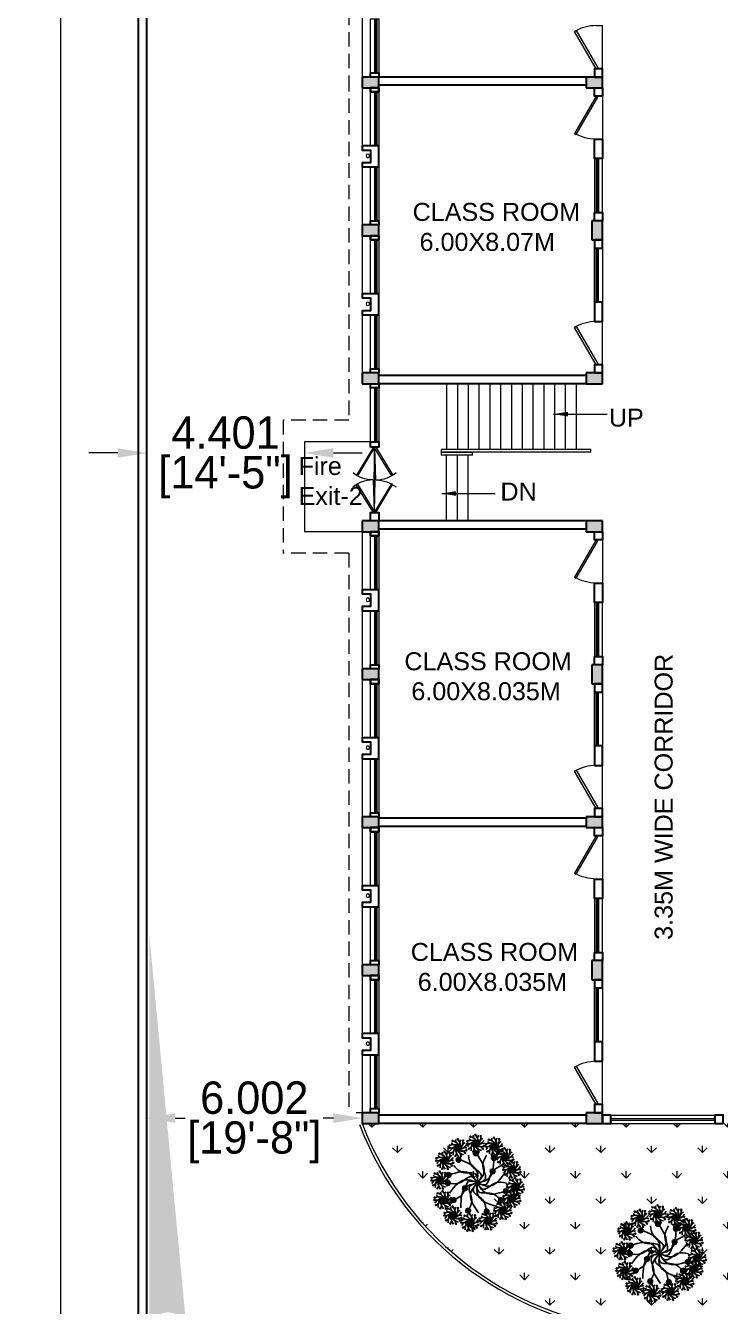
# Model space of a CAD drawing. Header units: millimetres. Extents: x 3614 to 12428, y -844 to 6844.
# Drawn here: x 5203.86 to 5223.19, y -397.77 to -362.15 of the extents above; entities that cross this region are included whole.
import ezdxf

# ---------------------------------------------------------------- set-up
doc = ezdxf.new("R2010")
doc.units = ezdxf.units.MM
doc.header["$LTSCALE"] = 40
doc.header["$MEASUREMENT"] = 0
doc.header["$PDMODE"] = 32
doc.header["$PDSIZE"] = 0.02
doc.linetypes.add('DASHED', pattern=[0.75, 0.5, -0.25])
doc.layers.get('0').update_dxf_attribs({"linetype": 'CONTINUOUS', "lineweight": 20})
doc.layers.get('Defpoints').update_dxf_attribs({"linetype": 'CONTINUOUS', "lineweight": 20})
for name, color, linetype, lineweight in [('CLL LEV.', 15, 'CONTINUOUS', 18), ('Column', 252, 'CONTINUOUS', 30), ('Column Hatch', 253, 'CONTINUOUS', 13), ('Dim', 220, 'CONTINUOUS', 15), ('Door', 54, 'CONTINUOUS', 18), ('Fixture', 44, 'CONTINUOUS', 15), ('Hidden', 30, 'DASHED', 18), ('landscaping', 3, 'CONTINUOUS', 13), ('LINE', 22, 'CONTINUOUS', 13), ('Property Line', 1, 'CONTINUOUS', 30), ('Railing', 23, 'CONTINUOUS', 18), ('Stair', 1, 'CONTINUOUS', 15), ('TEXT', 7, 'CONTINUOUS', 20), ('TREE', 64, 'CONTINUOUS', 13), ('Ventilator', 6, 'DASHED', 18), ('Wall', 7, 'CONTINUOUS', 30), ('Window', 150, 'CONTINUOUS', 15), ('Window-Wall', 7, 'CONTINUOUS', 18)]:
    doc.layers.add(name, color=color, linetype=linetype, lineweight=lineweight)
doc.styles.add('L120', font='simplex.shx', dxfattribs={"height": 1})
doc.styles.get("Standard").update_dxf_attribs({"font": 'txt.shx', "height": 0.03937})
doc.styles.add('Tabrej', font='GOTHIC.TTF')
doc.styles.add('Tabrej.', font='GOTHIC.TTF', dxfattribs={"height": 1})
doc.dimstyles.get("Standard").update_dxf_attribs({"dimtxt": 0.18, "dimasz": 0.18, "dimexe": 0.18, "dimexo": 0.0625, "dimgap": 0.09, "dimtad": 0, "dimtih": 1, "dimtoh": 1, "dimdec": 4, "dimzin": 0, "dimdsep": 46, "dimtxsty": 'Standard', "dimcen": 0.09, "dimadec": 0, "dimazin": 0, "dimtfac": 1, "dimtdec": 4, "dimtofl": 0, "dimtmove": 0, "dimatfit": 3, "dimfxl": 0, "dimtolj": 1, "dimtzin": 0, "dimarcsym": 0})
doc.dimstyles.new('Tabrej', dxfattribs={"dimtxt": 0.5, "dimasz": 0.45, "dimexe": 0.18, "dimexo": 0.0625, "dimgap": 0.09, "dimtad": 0, "dimdec": 3, "dimzin": 0, "dimdsep": 46, "dimtxsty": 'Tabrej', "dimcen": 0, "dimclrd": 256, "dimclre": 256, "dimclrt": 7, "dimaunit": 1, "dimadec": 3, "dimazin": 0, "dimtfac": 1, "dimtdec": 3, "dimtofl": 0, "dimtmove": 0, "dimatfit": 3, "dimfxl": 0, "dimtolj": 1, "dimtzin": 0, "dimlwd": -1, "dimlwe": -1, "dimarcsym": 0})

# ---------------------------------------------------------------- blocks, each defined once
blk = doc.blocks.new('*D30')
at = {"layer": 'Defpoints', "color": 0, "ltscale": 0.05, "transparency": 16777216}
for p in [(5207.23, -257.469), (5204.845, -424.359), (5207.223, -424.36)]:
    blk.add_point(p, dxfattribs=at)
at = {"layer": 'Dim', "ltscale": 0.05, "transparency": 16777216}
for p, q in [((5207.168, -257.469), (5204.672, -257.469)), ((5204.852, -257.919), (5204.849, -337.245)), ((5204.845, -423.909), (5204.848, -344.584)), ((5207.16, -424.36), (5204.665, -424.359))]:
    blk.add_line(p, q, dxfattribs=at)
for points in [[(5204.777, -257.919), (5204.927, -257.919), (5204.852, -257.469)], [(5204.77, -423.909), (5204.92, -423.909), (5204.845, -424.359)]]:
    blk.add_solid(points, dxfattribs=at)
at = {"layer": 'Dim', "color": 7, "lineweight": 35, "ltscale": 0.05, "transparency": 16777216, "insert": (5204.849, -340.914), "char_height": 1.5, "attachment_point": 5, "rotation": 89.9973, "style": 'Tabrej'}
blk.add_mtext('\\A1;166.890', dxfattribs=at)
blk = doc.blocks.new('*D40')
at = {"layer": 'Defpoints', "color": 0, "ltscale": 0.05, "transparency": 16777216}
for p in [(5207.224, -392.534), (5207.224, -392.681), (5213.226, -392.682)]:
    blk.add_point(p, dxfattribs=at)
at = {"layer": 'Dim', "ltscale": 0.05, "transparency": 16777216}
for p, q in [((5207.224, -392.619), (5207.224, -392.354)), ((5208.024, -392.534), (5208.305, -392.534)), ((5212.426, -392.534), (5212.145, -392.534)), ((5213.226, -392.619), (5213.226, -392.354))]:
    blk.add_line(p, q, dxfattribs=at)
for points in [[(5208.024, -392.4), (5208.024, -392.667), (5207.224, -392.534)], [(5212.426, -392.4), (5212.426, -392.667), (5213.226, -392.534)]]:
    blk.add_solid(points, dxfattribs=at)
at = {"layer": 'Dim', "color": 7, "ltscale": 0.05, "transparency": 16777216, "char_height": 0.9, "attachment_point": 5, "style": 'Tabrej'}
for s, insert in [('\\A1;6.002', (5210.225, -391.971)), ('\\A1;[19\'-8"]', (5210.225, -393.207))]:
    blk.add_mtext(s, dxfattribs=dict(at, insert=insert))
blk = doc.blocks.new('*D41')
at = {"layer": 'Defpoints', "color": 0, "ltscale": 0.05, "transparency": 16777216}
for p in [(5207.225, -373.994), (5211.626, -373.994), (5207.225, -374.034)]:
    blk.add_point(p, dxfattribs=at)
at = {"layer": 'Dim', "ltscale": 0.05, "transparency": 16777216}
for p, q in [((5206.425, -374.034), (5205.625, -374.034)), ((5207.225, -374.057), (5207.225, -374.214)), ((5211.626, -374.057), (5211.626, -374.214)), ((5212.426, -374.034), (5213.226, -374.034))]:
    blk.add_line(p, q, dxfattribs=at)
for points in [[(5206.425, -373.901), (5206.425, -374.168), (5207.225, -374.034)], [(5212.426, -373.901), (5212.426, -374.168), (5211.626, -374.034)]]:
    blk.add_solid(points, dxfattribs=at)
at = {"layer": 'Dim', "color": 7, "ltscale": 0.05, "transparency": 16777216, "char_height": 0.9, "attachment_point": 5, "style": 'Tabrej'}
for s, insert in [('\\A1;4.401', (5209.425, -373.472)), ('\\A1;[14\'-5"]', (5209.425, -374.708))]:
    blk.add_mtext(s, dxfattribs=dict(at, insert=insert))
blk = doc.blocks.new('PLANTDF')
at = {"color": 1, "lineweight": -3}
for centre, start, end in [((9522.965, -929.891), 278.6787, 342.5073), ((9522.951, -929.909), 302.6787, 6.5073), ((9523.046, -929.901), 182.6787, 246.5073), ((9522.945, -929.932), 326.6787, 30.5073), ((9523.055, -929.946), 134.6787, 198.5073), ((9523.055, -929.923), 158.6787, 222.5073), ((9523.174, -929.826), 254.6787, 318.5073), ((9523.171, -929.931), 38.6787, 102.5073), ((9523.194, -929.934), 62.6787, 126.5073), ((9523.154, -929.837), 278.6787, 342.5073), ((9523.197, -929.824), 230.6787, 294.5073), ((9523.152, -929.919), 14.6787, 78.5073), ((9523.216, -929.928), 86.6787, 150.5073), ((9523.219, -929.832), 206.6787, 270.5073), ((9523.14, -929.855), 302.6787, 6.5073), ((9523.139, -929.9), 350.6787, 54.5073), ((9523.234, -929.913), 110.6787, 174.5073), ((9523.235, -929.848), 182.6787, 246.5073), ((9523.134, -929.878), 326.6787, 30.5073), ((9523.244, -929.892), 134.6787, 198.5073), ((9523.244, -929.869), 158.6787, 222.5073), ((9522.985, -929.88), 254.6787, 318.5073), ((9522.982, -929.985), 38.6787, 102.5073), ((9523.005, -929.988), 62.6787, 126.5073), ((9523.008, -929.878), 230.6787, 294.5073), ((9522.963, -929.973), 14.6787, 78.5073), ((9523.027, -929.982), 86.6787, 150.5073), ((9523.03, -929.886), 206.6787, 270.5073), ((9522.95, -929.954), 350.6787, 54.5073), ((9523.045, -929.967), 110.6787, 174.5073), ((9523.361, -929.891), 254.6787, 318.5073), ((9523.359, -929.996), 38.6787, 102.5073), ((9523.341, -929.902), 278.6787, 342.5073), ((9523.384, -929.889), 230.6787, 294.5073), ((9523.382, -929.999), 62.6787, 126.5073), ((9523.339, -929.984), 14.6787, 78.5073), ((9523.404, -929.993), 86.6787, 150.5073), ((9523.406, -929.897), 206.6787, 270.5073), ((9523.327, -929.92), 302.6787, 6.5073), ((9523.326, -929.965), 350.6787, 54.5073), ((9523.421, -929.978), 110.6787, 174.5073), ((9523.423, -929.913), 182.6787, 246.5073), ((9523.322, -929.943), 326.6787, 30.5073), ((9523.432, -929.934), 158.6787, 222.5073), ((9523.431, -929.957), 134.6787, 198.5073), ((9522.852, -930.118), 254.6787, 318.5073), ((9522.849, -930.224), 38.6787, 102.5073), ((9522.875, -930.116), 230.6787, 294.5073), ((9522.872, -930.227), 62.6787, 126.5073), ((9522.831, -930.129), 278.6787, 342.5073), ((9522.829, -930.212), 14.6787, 78.5073), ((9522.894, -930.22), 86.6787, 150.5073), ((9522.817, -930.147), 302.6787, 6.5073), ((9522.896, -930.124), 206.6787, 270.5073), ((9522.816, -930.193), 350.6787, 54.5073), ((9522.866, -930.032), 254.6787, 318.5073), ((9522.864, -930.137), 38.6787, 102.5073), ((9522.889, -930.03), 230.6787, 294.5073), ((9522.887, -930.14), 62.6787, 126.5073), ((9522.846, -930.043), 278.6787, 342.5073), ((9522.844, -930.125), 14.6787, 78.5073), ((9522.912, -930.205), 110.6787, 174.5073), ((9522.812, -930.17), 326.6787, 30.5073), ((9522.913, -930.14), 182.6787, 246.5073), ((9522.909, -930.134), 86.6787, 150.5073), ((9522.832, -930.061), 302.6787, 6.5073), ((9522.911, -930.038), 206.6787, 270.5073), ((9522.831, -930.106), 350.6787, 54.5073), ((9522.921, -930.184), 134.6787, 198.5073), ((9522.922, -930.161), 158.6787, 222.5073), ((9522.926, -930.119), 110.6787, 174.5073), ((9522.827, -930.084), 326.6787, 30.5073), ((9522.928, -930.053), 182.6787, 246.5073), ((9522.937, -930.075), 158.6787, 222.5073), ((9522.936, -930.098), 134.6787, 198.5073), ((9523.337, -930.031), 254.6787, 318.5073), ((9523.334, -930.136), 38.6787, 102.5073), ((9523.36, -930.029), 230.6787, 294.5073), ((9523.357, -930.139), 62.6787, 126.5073), ((9523.316, -930.042), 278.6787, 342.5073), ((9523.314, -930.124), 14.6787, 78.5073), ((9523.379, -930.133), 86.6787, 150.5073), ((9523.302, -930.06), 302.6787, 6.5073), ((9523.381, -930.037), 206.6787, 270.5073), ((9523.301, -930.105), 350.6787, 54.5073), ((9523.397, -930.118), 110.6787, 174.5073), ((9523.297, -930.083), 326.6787, 30.5073), ((9523.398, -930.053), 182.6787, 246.5073), ((9523.406, -930.097), 134.6787, 198.5073), ((9523.407, -930.074), 158.6787, 222.5073), ((9523.028, -930.188), 254.6787, 318.5073), ((9523.026, -930.294), 38.6787, 102.5073), ((9523.048, -930.297), 62.6787, 126.5073), ((9523.008, -930.199), 278.6787, 342.5073), ((9523.051, -930.186), 230.6787, 294.5073), ((9523.006, -930.282), 14.6787, 78.5073), ((9523.071, -930.29), 86.6787, 150.5073), ((9523.073, -930.194), 206.6787, 270.5073), ((9522.994, -930.218), 302.6787, 6.5073), ((9522.993, -930.263), 350.6787, 54.5073), ((9523.088, -930.275), 110.6787, 174.5073), ((9523.09, -930.21), 182.6787, 246.5073), ((9522.989, -930.24), 326.6787, 30.5073), ((9523.098, -930.254), 134.6787, 198.5073), ((9523.099, -930.231), 158.6787, 222.5073), ((9523.461, -930.253), 254.6787, 318.5073), ((9523.458, -930.359), 38.6787, 102.5073), ((9523.481, -930.362), 62.6787, 126.5073), ((9523.441, -930.264), 278.6787, 342.5073), ((9523.484, -930.251), 230.6787, 294.5073), ((9523.438, -930.347), 14.6787, 78.5073), ((9523.503, -930.355), 86.6787, 150.5073), ((9523.426, -930.282), 302.6787, 6.5073), ((9523.506, -930.259), 206.6787, 270.5073), ((9523.425, -930.328), 350.6787, 54.5073), ((9523.521, -930.34), 110.6787, 174.5073), ((9523.522, -930.275), 182.6787, 246.5073), ((9523.421, -930.305), 326.6787, 30.5073), ((9523.531, -930.319), 134.6787, 198.5073), ((9522.899, -930.303), 254.6787, 318.5073), ((9522.896, -930.408), 38.6787, 102.5073), ((9522.922, -930.301), 230.6787, 294.5073), ((9522.919, -930.411), 62.6787, 126.5073), ((9522.878, -930.314), 278.6787, 342.5073), ((9522.876, -930.396), 14.6787, 78.5073), ((9522.941, -930.405), 86.6787, 150.5073), ((9522.864, -930.332), 302.6787, 6.5073), ((9522.943, -930.309), 206.6787, 270.5073), ((9522.863, -930.377), 350.6787, 54.5073), ((9522.959, -930.39), 110.6787, 174.5073), ((9522.96, -930.325), 182.6787, 246.5073), ((9522.859, -930.355), 326.6787, 30.5073), ((9522.968, -930.369), 134.6787, 198.5073), ((9522.969, -930.346), 158.6787, 222.5073), ((9523.01, -930.458), 302.6787, 6.5073), ((9523.005, -930.48), 326.6787, 30.5073), ((9523.106, -930.45), 182.6787, 246.5073), ((9523.115, -930.472), 158.6787, 222.5073), ((9523.401, -930.344), 254.6787, 318.5073), ((9523.399, -930.45), 38.6787, 102.5073), ((9523.421, -930.453), 62.6787, 126.5073), ((9523.381, -930.356), 278.6787, 342.5073), ((9523.424, -930.343), 230.6787, 294.5073), ((9523.379, -930.438), 14.6787, 78.5073), ((9523.444, -930.446), 86.6787, 150.5073), ((9523.446, -930.35), 206.6787, 270.5073), ((9523.367, -930.374), 302.6787, 6.5073), ((9523.366, -930.419), 350.6787, 54.5073), ((9523.461, -930.431), 110.6787, 174.5073), ((9523.463, -930.366), 182.6787, 246.5073), ((9523.362, -930.396), 326.6787, 30.5073), ((9523.472, -930.387), 158.6787, 222.5073), ((9523.471, -930.411), 134.6787, 198.5073), ((9523.045, -930.429), 254.6787, 318.5073), ((9523.042, -930.534), 38.6787, 102.5073), ((9523.068, -930.427), 230.6787, 294.5073), ((9523.065, -930.537), 62.6787, 126.5073), ((9523.024, -930.44), 278.6787, 342.5073), ((9523.022, -930.522), 14.6787, 78.5073), ((9523.087, -930.53), 86.6787, 150.5073), ((9523.089, -930.434), 206.6787, 270.5073), ((9523.009, -930.503), 350.6787, 54.5073), ((9523.105, -930.515), 110.6787, 174.5073), ((9523.114, -930.495), 134.6787, 198.5073), ((9523.242, -930.453), 254.6787, 318.5073), ((9523.239, -930.559), 38.6787, 102.5073), ((9523.265, -930.451), 230.6787, 294.5073), ((9523.262, -930.562), 62.6787, 126.5073), ((9523.221, -930.464), 278.6787, 342.5073), ((9523.219, -930.547), 14.6787, 78.5073), ((9523.284, -930.555), 86.6787, 150.5073), ((9523.207, -930.482), 302.6787, 6.5073), ((9523.286, -930.459), 206.6787, 270.5073), ((9523.206, -930.528), 350.6787, 54.5073), ((9523.302, -930.54), 110.6787, 174.5073), ((9523.202, -930.505), 326.6787, 30.5073), ((9523.303, -930.475), 182.6787, 246.5073), ((9523.311, -930.519), 134.6787, 198.5073), ((9523.312, -930.496), 158.6787, 222.5073)]:
    blk.add_arc(centre, 0.0555, start, end, dxfattribs=at)
at = {"color": 64, "lineweight": -3}
for points in [[(9522.985, -930.444), (9523.079, -930.217), (9523.27, -930.156), (9523.254, -930.02), (9523.301, -929.907)], [(9523.169, -930.512), (9523.112, -930.273), (9523.23, -930.111), (9523.138, -930.011), (9523.109, -929.891)], [(9523.193, -929.877), (9523.249, -930.116), (9523.132, -930.278), (9523.224, -930.378), (9523.252, -930.498)], [(9522.875, -930.281), (9523.085, -930.153), (9523.276, -930.215), (9523.342, -930.097), (9523.447, -930.033)], [(9522.882, -930.085), (9523.128, -930.105), (9523.245, -930.267), (9523.369, -930.21), (9523.491, -930.22)], [(9523.358, -930.458), (9523.171, -930.298), (9523.171, -930.098), (9523.038, -930.071), (9522.945, -929.991)], [(9523.004, -929.93), (9523.19, -930.091), (9523.19, -930.291), (9523.324, -930.318), (9523.417, -930.398)], [(9523.377, -929.944), (9523.282, -930.171), (9523.092, -930.233), (9523.108, -930.368), (9523.06, -930.482)], [(9523.479, -930.304), (9523.234, -930.284), (9523.116, -930.122), (9522.993, -930.179), (9522.87, -930.169)], [(9523.487, -930.107), (9523.277, -930.235), (9523.086, -930.173), (9523.02, -930.292), (9522.914, -930.356)]]:
    blk.add_spline(points, degree=3, dxfattribs=at)
blk = doc.blocks.new('COLM 530')
at = {"layer": 'Column Hatch'}
h = blk.add_hatch(color=0, dxfattribs=at)
h.dxf.hatch_style = 1
h.paths.add_polyline_path([(5443.518, -633.795), (5443.218, -633.795), (5443.218, -634.325), (5443.518, -634.325)])
at = {"layer": 'Column'}
for p, q in [((5443.518, -633.795), (5443.218, -633.795)), ((5443.218, -633.795), (5443.218, -634.325)), ((5443.518, -634.325), (5443.518, -633.795)), ((5443.218, -634.325), (5443.518, -634.325))]:
    blk.add_line(p, q, dxfattribs=at)
blk = doc.blocks.new('COLUMN 546')
at = {"layer": 'Column Hatch'}
h = blk.add_hatch(color=0, dxfattribs=at)
h.dxf.hatch_style = 1
h.paths.add_polyline_path([(0, 0), (0.3, 0), (0.3, 0.46), (0, 0.46)])
at = {"layer": 'Column'}
for p, q in [((0.3, 0.46), (0, 0.46)), ((0, 0.46), (0, 0)), ((0.3, 0), (0.3, 0.46)), ((0, 0), (0.3, 0))]:
    blk.add_line(p, q, dxfattribs=at)
blk = doc.blocks.new('Door - Left Hung 36 in.')
at = {"layer": 'Door'}
blk.add_line((0.8, -1.3), (35.9, -1.3), dxfattribs=at)
blk.add_lwpolyline([(0.8, -1.3), (0, 0), (31.2, 18), (31.9, 16.7)], close=True, dxfattribs=at)
blk.add_arc((0, 0), 36, 0, 37.3101, dxfattribs=at)
blk = doc.blocks.new('VENT 2')
at = {"layer": 'Ventilator', "linetype": 'Continuous', "ltscale": 0.02}
for p, q in [((0, 0.182), (1.5, 0.182)), ((0, 0.152), (1.5, 0.152))]:
    blk.add_line(p, q, dxfattribs=at)
at = {"layer": 'Window-Wall'}
for p, q in [((0, 0.23), (1.5, 0.23)), ((0, 0), (0, 0.23)), ((0, 0.115), (1.5, 0.115)), ((1.5, 0), (0, 0)), ((1.5, 0.23), (1.5, 0))]:
    blk.add_line(p, q, dxfattribs=at)
blk = doc.blocks.new('*U18')
for p, q in [((0, 0), (0, -6)), ((40, 0), (40, -6))]:
    blk.add_line(p, q)
blk.add_lwpolyline([(0, 0), (34.6, 20), (35.5, 18.5), (0.9, -1.5)], close=True)
blk.add_arc((0, 0), 40, 0, 30)
blk = doc.blocks.new('DOOR1')
at = {"layer": 'Door'}
blk.add_line((0, 0), (1.2, 0), dxfattribs=at)
at = {"layer": 'Door', "xscale": 0.0300000000000013, "yscale": 0.0300000000000013, "zscale": 0.0300000000000013}
blk.add_blockref('*U18', (0, 0.18), dxfattribs=at)
blk = doc.blocks.new('class 1')
at = {"layer": 'Wall'}
for points in [[(0.23, -0.035), (0, -0.035), (0, -0.265), (0.23, -0.265), (0.23, -0.035)], [(0.23, -1.465), (0, -1.465), (0, -2.005), (0.23, -2.005), (0.23, -1.465)], [(0.23, -3.505), (0, -3.505), (0, -3.735), (0.23, -3.735), (0.23, -3.505)]]:
    blk.add_lwpolyline(points, dxfattribs=at)
at = {"layer": 'Wall', "rotation": 270}
for name, p in [('DOOR1', (0, -0.265)), ('VENT 2', (0, -2.005))]:
    blk.add_blockref(name, p, dxfattribs=at)
blk = doc.blocks.new('WINDOW 1')
at = {"layer": 'CLL LEV.'}
for p, q in [((-0.115, -0.23), (-0.115, -0.46)), ((1.615, -0.23), (1.615, -0.46)), ((-0.115, -0.46), (1.615, -0.46))]:
    blk.add_line(p, q, dxfattribs=at)
at = {"layer": 'Window'}
for p, q in [((0, -0.051), (1.5, -0.051)), ((0, -0.081), (1.5, -0.081))]:
    blk.add_line(p, q, dxfattribs=at)
at = {"layer": 'Window-Wall'}
for p, q in [((0, 0), (1.5, 0)), ((0, -0.23), (0, 0)), ((1.5, 0), (1.5, -0.23)), ((0, -0.115), (1.5, -0.115)), ((1.5, -0.23), (0, -0.23))]:
    blk.add_line(p, q, dxfattribs=at)
blk = doc.blocks.new('SHAFT2')
at = {"layer": 'Fixture'}
blk.add_circle((0.302, 0.307), 0.05, dxfattribs=at)
at = {"layer": 'Wall'}
blk.add_lwpolyline([(0, 0.585), (0.46, 0.585), (0.46, 0.47), (0.23, 0.47), (0.23, 0.115), (0.46, 0.115), (0.46, 0), (0, 0), (0, 0.585)], dxfattribs=at)
blk = doc.blocks.new('fgb')
at = {"layer": 'Property Line', "lineweight": 30, "ltscale": 0.2}
for p, q in [((4957.441, -197.956), (4957.433, -364.846)), ((4957.671, -198.128), (4957.663, -364.609))]:
    blk.add_line(p, q, dxfattribs=at)
blk = doc.blocks.new('NEW BILDING')
at = {"layer": 'Door'}
blk.add_line((5437.1728, -294.1211), (5437.1728, -292.3011), dxfattribs=at)
at = {"layer": 'Hidden', "ltscale": 0.02}
for p, q in [((5436.4578, -269.9611), (5436.4578, -282.3061)), ((5436.4578, -282.0061), (5436.4578, -291.5511)), ((5436.4578, -291.5511), (5434.6278, -291.5511)), ((5434.6278, -291.5511), (5434.6278, -295.2511)), ((5436.4578, -295.2511), (5434.6278, -295.2511)), ((5436.4578, -295.2511), (5436.4578, -310.8111)), ((5437.0578, -310.8111), (5436.4578, -310.8111))]:
    blk.add_line(p, q, dxfattribs=at)
at = {"layer": 'Railing', "linetype": 'ByBlock', "ltscale": 0.05}
for p, q in [((5443.1928, -292.3661), (5439.0278, -292.3661)), ((5439.0278, -292.3661), (5439.0278, -292.4411)), ((5443.1928, -292.4411), (5439.0278, -292.4411)), ((5443.1928, -292.4411), (5443.1928, -292.3661)), ((5439.8928, -292.4461), (5439.0278, -292.4461)), ((5439.0278, -292.4461), (5439.0278, -292.5211)), ((5439.8928, -292.5211), (5439.0278, -292.5211)), ((5439.8928, -292.5211), (5439.8928, -292.4461))]:
    blk.add_line(p, q, dxfattribs=at)
at = {"layer": 'Stair', "ltscale": 0.05}
for p, q in [((5439.1778, -290.5361), (5439.1778, -292.3661)), ((5439.4778, -290.5361), (5439.4778, -292.3661)), ((5439.7778, -290.5361), (5439.7778, -292.3661)), ((5440.0778, -290.5361), (5440.0778, -292.3661)), ((5440.3778, -290.5361), (5440.3778, -292.3661)), ((5440.6778, -290.5361), (5440.6778, -292.3661)), ((5440.9778, -290.5361), (5440.9778, -292.3661)), ((5441.2778, -290.5361), (5441.2778, -292.3661)), ((5441.5778, -290.5361), (5441.5778, -292.3661)), ((5441.8778, -290.5361), (5441.8778, -292.3661)), ((5442.1778, -290.5361), (5442.1778, -292.3661)), ((5442.4778, -290.5361), (5442.4778, -292.3661)), ((5442.7778, -290.5361), (5442.7778, -292.3661)), ((5437.0578, -292.1511), (5435.2278, -292.1511)), ((5435.2278, -292.1511), (5435.2278, -294.6511)), ((5439.1778, -294.3511), (5439.1778, -292.5211)), ((5439.4778, -294.3511), (5439.4778, -292.5211)), ((5439.7778, -294.3511), (5439.7778, -292.5211)), ((5436.8278, -294.6511), (5435.2278, -294.6511))]:
    blk.add_line(p, q, dxfattribs=at)
at = {"layer": 'Wall'}
for p, q in [((5443.0578, -282.0061), (5437.2878, -282.0061)), ((5443.0578, -282.2361), (5437.2878, -282.2361)), ((5443.0578, -290.3061), (5437.2878, -290.3061)), ((5443.0578, -290.5361), (5437.2878, -290.5361)), ((5443.0578, -294.3511), (5437.2878, -294.3511)), ((5443.0578, -294.5811), (5437.2878, -294.5811)), ((5443.0578, -302.6161), (5437.2878, -302.6161)), ((5443.0578, -302.8461), (5437.2878, -302.8461)), ((5443.0578, -310.8811), (5437.2878, -310.8811)), ((5443.0578, -311.1111), (5437.2878, -311.1111))]:
    blk.add_line(p, q, dxfattribs=at)
for points in [[(5437.0578, -282.0061), (5437.0578, -281.8911), (5437.2878, -281.8911), (5437.2878, -282.0061), (5437.0578, -282.0061)], [(5443.2878, -282.0061), (5443.5178, -282.0061), (5443.5178, -281.7761), (5443.2878, -281.7761), (5443.2878, -282.0061)], [(5437.0578, -282.3061), (5437.0578, -282.4211), (5437.2878, -282.4211), (5437.2878, -282.3061), (5437.0578, -282.3061)], [(5437.0578, -282.4211), (5437.0578, -282.3061), (5437.2878, -282.3061), (5437.2878, -282.4211), (5437.0578, -282.4211)], [(5437.0578, -286.1211), (5437.0578, -286.0061), (5437.2878, -286.0061), (5437.2878, -286.1211), (5437.0578, -286.1211)], [(5437.0578, -286.4211), (5437.0578, -286.5361), (5437.2878, -286.5361), (5437.2878, -286.4211), (5437.0578, -286.4211)], [(5437.0578, -286.5361), (5437.0578, -286.4211), (5437.2878, -286.4211), (5437.2878, -286.5361), (5437.0578, -286.5361)], [(5437.0578, -290.2361), (5437.0578, -290.1211), (5437.2878, -290.1211), (5437.2878, -290.2361), (5437.0578, -290.2361)], [(5437.0578, -290.6511), (5437.0578, -290.5361), (5437.2878, -290.5361), (5437.2878, -290.6511), (5437.0578, -290.6511)], [(5437.0578, -292.3011), (5437.0578, -292.1511), (5437.2878, -292.1511), (5437.2878, -292.3011), (5437.0578, -292.3011)], [(5437.0578, -294.3511), (5437.0578, -294.1211), (5437.2878, -294.1211), (5437.2878, -294.3511), (5437.0578, -294.3511)], [(5437.0578, -294.6511), (5437.0578, -294.7661), (5437.2878, -294.7661), (5437.2878, -294.6511), (5437.0578, -294.6511)], [(5437.0578, -294.7661), (5437.0578, -294.6511), (5437.2878, -294.6511), (5437.2878, -294.7661), (5437.0578, -294.7661)], [(5437.0578, -298.4661), (5437.0578, -298.3511), (5437.2878, -298.3511), (5437.2878, -298.4661), (5437.0578, -298.4661)], [(5437.0578, -298.7661), (5437.0578, -298.8811), (5437.2878, -298.8811), (5437.2878, -298.7661), (5437.0578, -298.7661)], [(5437.0578, -298.8811), (5437.0578, -298.7661), (5437.2878, -298.7661), (5437.2878, -298.8811), (5437.0578, -298.8811)], [(5437.0578, -302.5811), (5437.0578, -302.4661), (5437.2878, -302.4661), (5437.2878, -302.5811), (5437.0578, -302.5811)], [(5437.0578, -302.8811), (5437.0578, -302.9961), (5437.2878, -302.9961), (5437.2878, -302.8811), (5437.0578, -302.8811)], [(5437.0578, -302.9961), (5437.0578, -302.8811), (5437.2878, -302.8811), (5437.2878, -302.9961), (5437.0578, -302.9961)], [(5443.2878, -302.8811), (5443.5178, -302.8811), (5443.5178, -303.1111), (5443.2878, -303.1111), (5443.2878, -302.8811)], [(5443.2878, -304.3111), (5443.5178, -304.3111), (5443.5178, -304.8511), (5443.2878, -304.8511), (5443.2878, -304.3111)], [(5437.0578, -306.6961), (5437.0578, -306.5811), (5437.2878, -306.5811), (5437.2878, -306.6961), (5437.0578, -306.6961)], [(5443.2878, -306.3511), (5443.5178, -306.3511), (5443.5178, -306.5811), (5443.2878, -306.5811), (5443.2878, -306.3511)], [(5437.0578, -306.9961), (5437.0578, -307.1111), (5437.2878, -307.1111), (5437.2878, -306.9961), (5437.0578, -306.9961)], [(5437.0578, -307.1111), (5437.0578, -306.9961), (5437.2878, -306.9961), (5437.2878, -307.1111), (5437.0578, -307.1111)], [(5443.2878, -307.3403), (5443.5178, -307.3403), (5443.5178, -307.1103), (5443.2878, -307.1103), (5443.2878, -307.3403)], [(5443.2878, -309.3811), (5443.5178, -309.3811), (5443.5178, -308.8403), (5443.2878, -308.8403), (5443.2878, -309.3811)], [(5443.2878, -310.8111), (5443.5178, -310.8111), (5443.5178, -310.5811), (5443.2878, -310.5811), (5443.2878, -310.8111)], [(5437.0578, -310.8111), (5437.0578, -310.6961), (5437.2878, -310.6961), (5437.2878, -310.8111), (5437.0578, -310.8111)], [(5443.7478, -311.1111), (5443.7478, -310.8811), (5443.5178, -310.8811), (5443.5178, -311.1111), (5443.7478, -311.1111)], [(5446.8678, -311.1111), (5446.8678, -310.8811), (5446.6378, -310.8811), (5446.6378, -311.1111), (5446.8678, -311.1111)]]:
    blk.add_lwpolyline(points, dxfattribs=at)
at = {"layer": 'Window'}
for p, q in [((5437.2068, -290.6511), (5437.2068, -292.1511)), ((5437.2368, -290.6511), (5437.2368, -292.1511))]:
    blk.add_line(p, q, dxfattribs=at)
at = {"layer": 'Window', "linetype": 'ByBlock', "ltscale": 0.05}
for p, q in [((5443.7478, -310.9711), (5446.6378, -310.9711)), ((5443.7478, -311.0211), (5446.6378, -311.0211))]:
    blk.add_line(p, q, dxfattribs=at)
at = {"layer": 'Window-Wall'}
for p, q in [((5437.0578, -292.1511), (5437.0578, -290.6511)), ((5437.1728, -290.6511), (5437.1728, -292.1511)), ((5437.2878, -290.6511), (5437.2878, -292.1511)), ((5437.2878, -292.1511), (5437.0578, -292.1511))]:
    blk.add_line(p, q, dxfattribs=at)
at = {"layer": 'Window-Wall', "linetype": 'ByBlock', "ltscale": 0.05}
for p, q in [((5443.7478, -310.8811), (5446.6378, -310.8811)), ((5443.7478, -311.1111), (5446.6378, -311.1111))]:
    blk.add_line(p, q, dxfattribs=at)
at = {"color": 7, "extrusion": (0, 0, -1), "xscale": -1, "zscale": -1, "rotation": 270}
for p in [(-5437.2878, -282.3061), (-5443.5178, -282.3061), (-5437.2878, -286.4211), (-5437.2878, -290.5361), (-5443.5178, -290.5361), (-5437.2878, -294.6511), (-5443.5178, -294.6511), (-5437.2878, -298.7661), (-5437.2878, -302.8811), (-5443.5178, -302.8811), (-5437.2878, -306.9961), (-5437.2878, -311.1111), (-5443.5178, -311.1111)]:
    blk.add_blockref('COLUMN 546', p, dxfattribs=at)
at = {"linetype": 'ByBlock', "xscale": -1}
for p in [(5443.5178, -282.2711), (5443.5178, -294.6161)]:
    blk.add_blockref('class 1', p, dxfattribs=at)
at = {"linetype": 'ByBlock', "extrusion": (0, 0, -1), "zscale": -1}
for p in [(-5437.2878, -284.5061), (-5437.2878, -288.6211), (-5437.2878, -296.8511), (-5437.2878, -300.9661), (-5437.2878, -305.0811), (-5437.2878, -309.1961)]:
    blk.add_blockref('SHAFT2', p, dxfattribs=at)
for p in [(0, 347.7887), (0, 335.4429), (0, 327.2137)]:
    blk.add_blockref('COLM 530', p)
at = {"linetype": 'ByBlock', "rotation": 180}
for p in [(5443.5178, -290.2711), (5443.5178, -302.6161)]:
    blk.add_blockref('class 1', p, dxfattribs=at)
at = {"layer": 'CLL LEV.', "rotation": 270}
for p in [(5437.2878, -280.3911), (5437.2878, -282.4211), (5437.2878, -284.5061), (5437.2878, -286.5361), (5437.2878, -288.6211), (5437.2878, -294.7661), (5437.2878, -296.8511), (5437.2878, -298.8811), (5437.2878, -300.9661), (5437.2878, -302.9961), (5437.2878, -305.0811), (5437.2878, -307.1111), (5437.2878, -309.1961)]:
    blk.add_blockref('WINDOW 1', p, dxfattribs=at)
at = {"layer": 'Door', "xscale": -0.0252777777711346, "yscale": 0.0252777777711346, "zscale": 0.0252777777711346}
for p, rotation in [((5437.1403, -292.3017), 88.93562188221635), ((5437.2052, -294.121), 268.9356218814513)]:
    blk.add_blockref('Door - Left Hung 36 in.', p, dxfattribs=dict(at, rotation=rotation))
at = {"layer": 'Door', "extrusion": (0, 0, -1), "xscale": -0.0252777777711346, "yscale": 0.0252777777711346, "zscale": -0.0252777777711346}
for p, rotation in [((-5437.2051, -292.3014), 88.32804135717734), ((-5437.1405, -294.1213), 268.3280413579426)]:
    blk.add_blockref('Door - Left Hung 36 in.', p, dxfattribs=dict(at, rotation=rotation))
at = {"layer": 'Wall', "rotation": 89.99999999999999}
for name, p in [('DOOR1', (5443.5178, -281.7761)), ('VENT 2', (5443.5178, -308.8403)), ('DOOR1', (5443.5178, -310.5811))]:
    blk.add_blockref(name, p, dxfattribs=at)
at = {"layer": 'Wall', "extrusion": (0, 0, -1), "zscale": -1, "rotation": 270}
for name, p in [('DOOR1', (-5443.5178, -303.1111)), ('VENT 2', (-5443.5178, -304.8511))]:
    blk.add_blockref(name, p, dxfattribs=at)
at = {"layer": 'TEXT', "char_height": 0.5, "attachment_point": 1, "style": 'Tabrej.'}
for s, width, insert in [('{\\fArial|b0|i0|c0|p34;CLASS ROOM\\P 6.00X8.07M}', 19.989683, (5438.2318, -285.5075)), ('{\\fArial|b0|i0|c0|p34;UP}', 1.50962, (5443.6915, -291.2276)), ('{\\fArial|b0|i0|c0|p34;Fire \\PExit-2 }', 1.50962, (5435.0584, -292.5736)), ('{\\fArial|b0|i0|c0|p34;DN}', 1.50962, (5440.6746, -293.2843)), ('{\\fArial|b0|i0|c0|p34;CLASS ROOM\\P 6.00X8.035M}', 19.989683, (5438.0025, -298.005)), ('{\\fArial|b0|i0|c0|p34;CLASS ROOM\\P 6.00X8.035M}', 19.989683, (5438.1803, -306.0885))]:
    blk.add_mtext_dynamic_manual_height_columns(s, width=width, gutter_width=5, heights=[0], dxfattribs=dict(at, insert=insert))
at = {"layer": 'TEXT', "insert": (5444.964, -306.0022), "char_height": 0.5, "attachment_point": 1, "rotation": 90, "style": 'Tabrej.'}
blk.add_mtext_dynamic_manual_height_columns('{\\fArial|b0|i0|c0|p34;3.35M WIDE CORRIDOR}', width=19.989683, gutter_width=5, heights=[0], dxfattribs=at)
at = {"layer": 'TEXT'}
for points in [[(5442.1551, -291.3811), (5443.6395, -291.3811)], [(5439.0403, -293.5887), (5440.5247, -293.5887)]]:
    blk.add_leader(points, dimstyle='Standard', override={"dimscale": 40, "dimasz": 0.01, "dimgap": 0.09, "dimtad": 0, "dimpost": "'", "dimtxsty": 'L120', "dimarcsym": 1}, dxfattribs=at)

msp = doc.modelspace()

# ---------------------------------------------------------------- hatches: boundary and pattern name
at = {"layer": 'landscaping', "linetype": 'ByBlock', "ltscale": 0.05}
h = msp.add_hatch(dxfattribs=at)
h.set_pattern_fill('GRASS', color=3)
h.set_pattern_definition([(90, (0, -55.49594), (-0.70710678, 0.70710678), [0.1875, -1.22671356]), (45, (0, -55.4959), (-0.70710678, 0.70710678), [0.1875, -0.8125]), (135, (0, -55.4959), (-0.70710678, -0.70710678), [0.1875, -0.8125])])
edge = h.paths.add_edge_path()
edge.add_arc((5221.5977, -389.4974), 8.9569, 200.82415, 331.74388)
edge.add_arc((5232.109, -395.196), 3, 106.3854, 150.91436, ccw=False)
edge.add_line((5231.2628, -392.3179), (5232.8156, -391.8613))
edge.add_arc((5231.859, -387.8478), 4.1259, 283.40575, 317.42486)
edge.add_line((5234.8973, -390.6392), (5236.7154, -388.4262))
edge.add_line((5236.7154, -388.4262), (5237.0088, -387.9151))
edge.add_line((5237.0088, -387.9151), (5237.3582, -387.3683))
edge.add_line((5237.3582, -387.3683), (5237.7186, -386.8606))
edge.add_line((5237.7186, -386.8606), (5238.1582, -386.3038))
edge.add_line((5238.1582, -386.3038), (5238.7812, -385.6504))
edge.add_line((5238.7812, -385.6504), (5239.6023, -384.8286))
edge.add_line((5239.6023, -384.8286), (5240.5129, -384.1038))
edge.add_line((5240.5129, -384.1038), (5241.4709, -383.5019))
edge.add_line((5241.4709, -383.5019), (5242.3662, -382.9816))
edge.add_line((5242.3662, -382.9816), (5234.0259, -382.9816))
edge.add_line((5234.0259, -382.9816), (5234.0259, -382.6116))
edge.add_line((5234.0259, -382.6116), (5233.6109, -382.6116))
edge.add_line((5233.6109, -382.6116), (5233.6459, -379.5591))
edge.add_line((5233.6459, -379.5591), (5233.4159, -379.5591))
edge.add_line((5233.4159, -379.5591), (5233.4159, -378.9741))
edge.add_line((5233.4159, -378.9741), (5233.5489, -378.9741))
edge.add_line((5233.5489, -378.9741), (5233.5489, -376.3816))
edge.add_line((5233.5489, -376.3816), (5233.2489, -376.3816))
edge.add_line((5233.2489, -376.3816), (5233.2489, -376.0016))
edge.add_line((5233.2489, -376.0016), (5230.3259, -376.0016))
edge.add_line((5230.3259, -376.0016), (5230.3259, -392.3816))
edge.add_line((5230.3259, -392.3816), (5229.9559, -392.3816))
edge.add_line((5229.9559, -392.3816), (5230.0259, -392.6816))
edge.add_line((5230.0259, -392.6816), (5213.2259, -392.6816))
h = msp.add_hatch(dxfattribs=at)
h.set_pattern_fill('GRASS', color=3, scale=0.4, angle=90)
h.set_pattern_definition([(180, (4825.28375, -5624.48487), (-0.282842712, -0.282842712), [0.075, -0.490685425]), (135, (4825.28375, -5624.48487), (-0.282842712, -0.282842712), [0.075, -0.325]), (225, (4825.28375, -5624.48487), (0.282842712, -0.282842712), [0.075, -0.325])])
edge = h.paths.add_edge_path()
edge.add_arc((5207.8231, -414.4149), 0.52, 180, 360)
edge.add_line((5207.3031, -414.4149), (5207.3031, -387.4133))
edge.add_arc((5207.8231, -398.4558), 0.5208, 3.1651, 176.8349)
edge.add_line((5208.3431, -414.4133), (5208.3431, -398.4271))

# ---------------------------------------------------------------- linework, layer by layer
at = {"layer": 'LINE', "ltscale": 0.05}
for radius in [9.0369, 8.9569]:
    msp.add_arc((5221.5977, -389.4974), radius, 200.82415, 331.74388, dxfattribs=at)

# ---------------------------------------------------------------- block references
msp.add_blockref('fgb', (249.5596, -59.341))
at = {"layer": 'TREE', "rotation": 4.470546566403548}
for p, xscale, yscale, zscale in [((-2133.2567, -251.1937), 0.7682003146567565, 0.7682003146567565, 0.7682003146567565), ((-2132.762, -251.0723), 0.7682003146567565, 0.7682003146567565, 0.7682003146567565), ((-2132.249, -251.1546), 0.7682003146567565, 0.7682003146567565, 0.7682003146567565), ((-2133.6239, -251.5459), 0.7682003146567565, 0.7682003146567565, 0.7682003146567565), ((-19735.756, 88.3546), 2.608229868621348, 2.608229868621348, 2.608229868621348), ((-2131.9516, -251.4517), 0.7682003146567565, 0.7682003146567565, 0.7682003146567565), ((-2131.7549, -251.7991), 0.7682003146567565, 0.7682003146567565, 0.7682003146567565), ((-2133.756, -252.0961), 0.7682003146567565, 0.7682003146567565, 0.7682003146567565), ((-2131.6588, -252.2791), 0.7682003146567565, 0.7682003146567565, 0.7682003146567565), ((-2133.6753, -252.6463), 0.7682003146567565, 0.7682003146567565, 0.7682003146567565), ((-2131.7595, -252.599), 0.7682003146567565, 0.7682003146567565, 0.7682003146567565), ((-2133.3962, -253.0718), 0.7682003146567565, 0.7682003146567565, 0.7682003146567565), ((-2132.0084, -252.9398), 0.7682003146567565, 0.7682003146567565, 0.7682003146567565), ((-2127.6975, -253.0365), 0.7682003146567565, 0.7682003146567565, 0.7682003146567565), ((-2127.1845, -253.1188), 0.7682003146567565, 0.7682003146567565, 0.7682003146567565), ((-2132.9263, -253.2699), 0.7682003146567565, 0.7682003146567565, 0.7682003146567565), ((-2132.4196, -253.2259), 0.7682003146567565, 0.7682003146567565, 0.7682003146567565), ((-19730.6915, 86.3904), 2.608229868621348, 2.608229868621348, 2.608229868621348), ((-2128.1922, -253.158), 0.7682003146567565, 0.7682003146567565, 0.7682003146567565), ((-2126.8871, -253.4159), 0.7682003146567565, 0.7682003146567565, 0.7682003146567565), ((-2128.5594, -253.5101), 0.7682003146567565, 0.7682003146567565, 0.7682003146567565), ((-2126.6904, -253.7633), 0.7682003146567565, 0.7682003146567565, 0.7682003146567565), ((-2128.6915, -254.0603), 0.7682003146567565, 0.7682003146567565, 0.7682003146567565), ((-2126.695, -254.5633), 0.7682003146567565, 0.7682003146567565, 0.7682003146567565), ((-2126.5943, -254.2433), 0.7682003146567565, 0.7682003146567565, 0.7682003146567565), ((-2128.6108, -254.6106), 0.7682003146567565, 0.7682003146567565, 0.7682003146567565), ((-2126.9439, -254.904), 0.7682003146567565, 0.7682003146567565, 0.7682003146567565), ((-2128.3317, -255.0361), 0.7682003146567565, 0.7682003146567565, 0.7682003146567565), ((-2127.8618, -255.2341), 0.7682003146567565, 0.7682003146567565, 0.7682003146567565), ((-2127.3551, -255.1901), 0.7682003146567565, 0.7682003146567565, 0.7682003146567565)]:
    msp.add_blockref('PLANTDF', p, dxfattribs=dict(at, xscale=xscale, yscale=yscale, zscale=zscale))
at = {"layer": 'Window-Wall'}
msp.add_blockref('NEW BILDING', (-223.6024, -81.5725), dxfattribs=at)

# ---------------------------------------------------------------- dimensions: what is measured, and where the dimension line sits
at = {"layer": 'Dim', "lineweight": 35, "ltscale": 0.05}
dim = msp.add_aligned_dim(p1=(5207.2303, -257.4695), p2=(5207.2225, -424.3595), distance=-2.3778, dimstyle='Tabrej', override={"dimtxt": 1.5, "dimpost": '\\X'}, dxfattribs=at)
dim.commit()
dim.dimension.update_dxf_attribs({"geometry": '*D30', "text_midpoint": (5204.8486, -340.9144)})
at = {"layer": 'Dim', "ltscale": 0.05}
for base, p1, p2, picture, middle in [((5207.2249, -374.0345), (5211.6259, -373.9942), (5207.2249, -373.994), '*D41', (5209.4254, -374.0345)), ((5207.224, -392.5336), (5213.2259, -392.6816), (5207.224, -392.6813), '*D40', (5210.225, -392.5336))]:
    dim = msp.add_linear_dim(base=base, p1=p1, p2=p2, dimstyle='Tabrej', override={"dimtxt": 0.9, "dimasz": 0.8, "dimpost": '\\X', "dimarcsym": 1}, dxfattribs=at)
    dim.commit()
    dim.dimension.update_dxf_attribs({"geometry": picture, "text_midpoint": middle})

doc.saveas('drawing.dxf')
